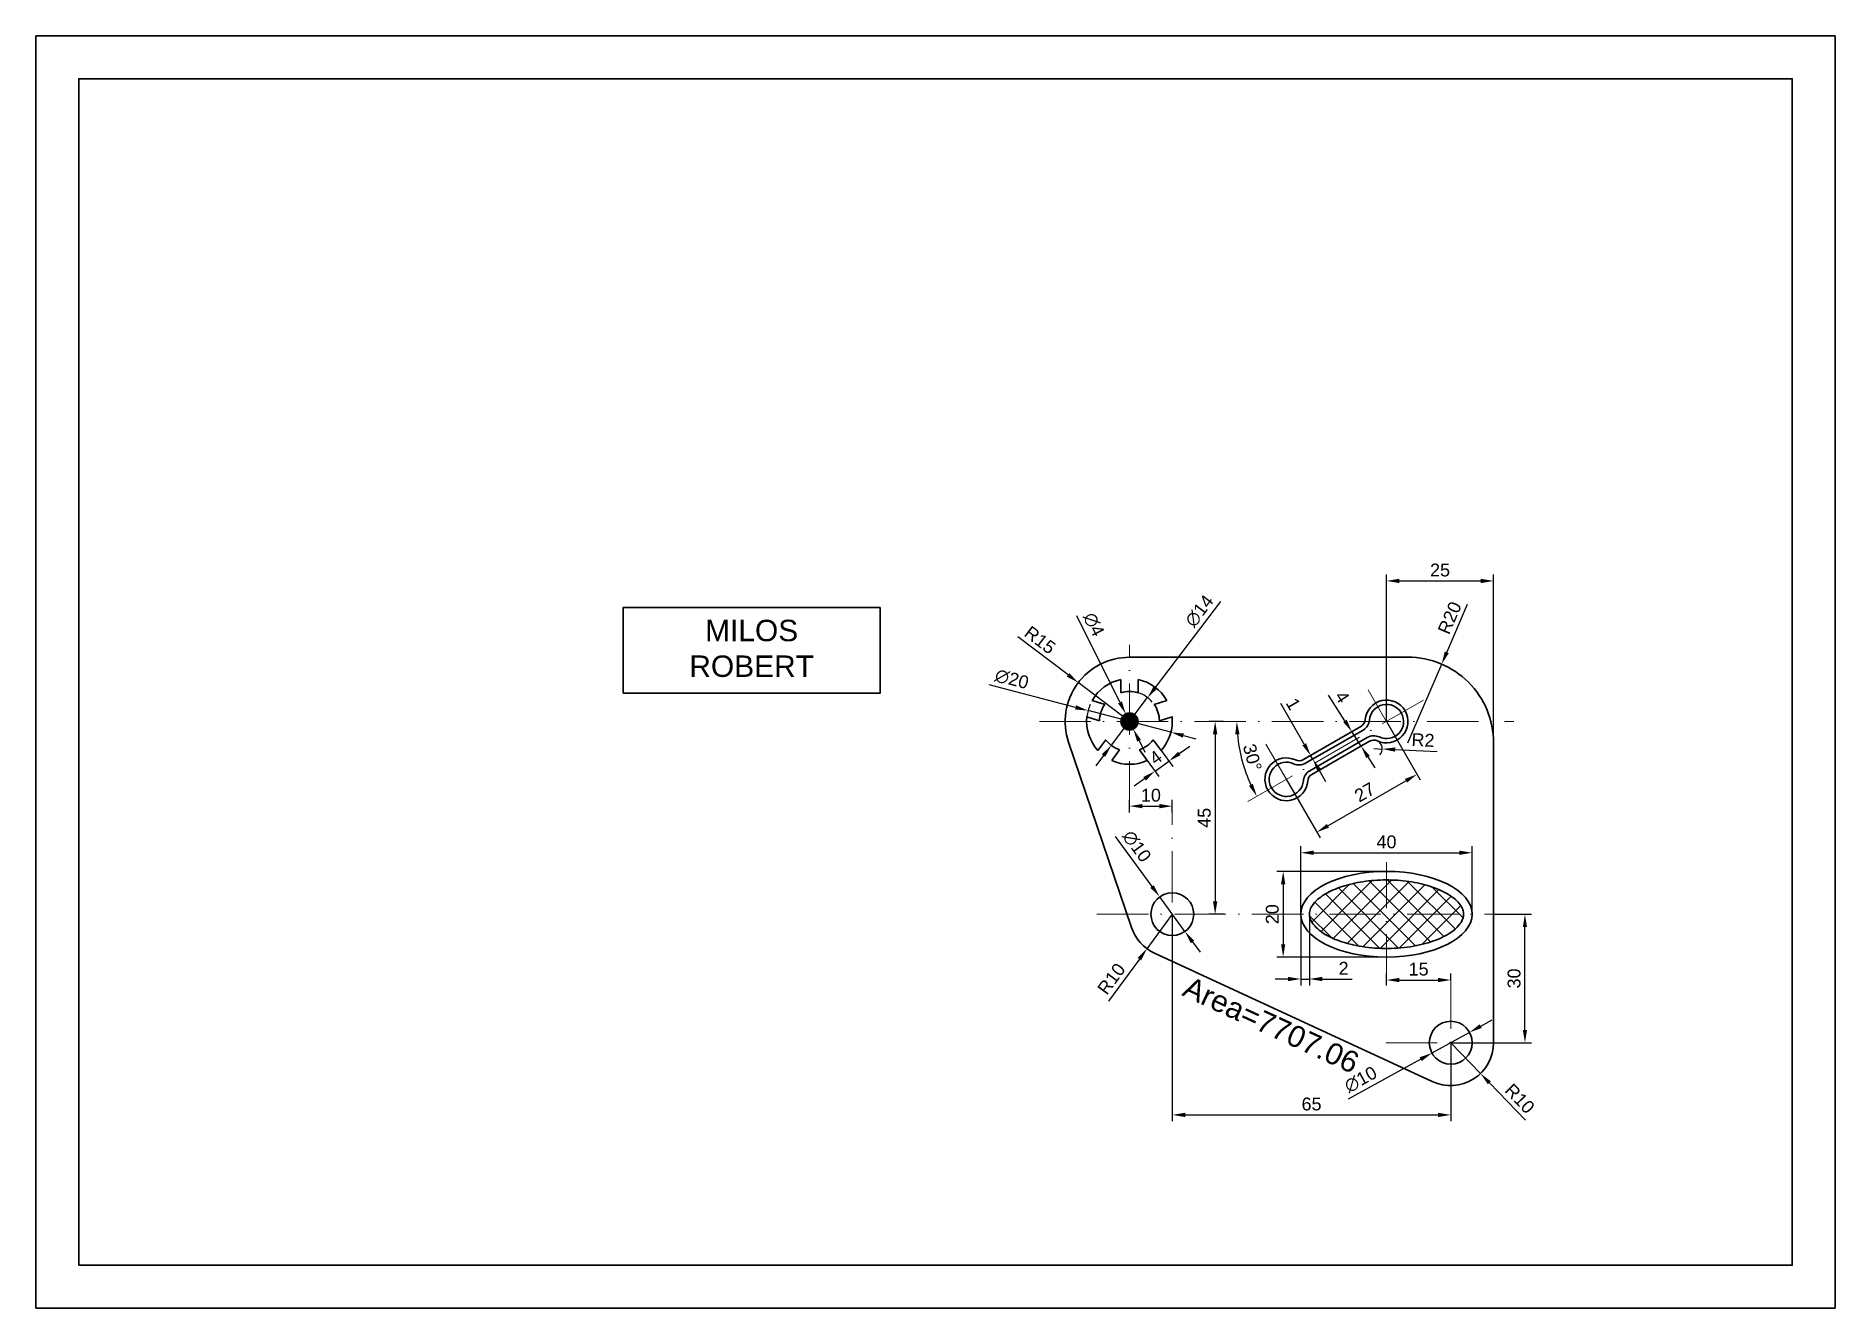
# Model space of a CAD drawing. Header units: millimetres. Extents: x 0 to 420, y 0 to 297.
import ezdxf

# ---------------------------------------------------------------- set-up
doc = ezdxf.new("R2010")
doc.units = ezdxf.units.MM
doc.header["$MEASUREMENT"] = 0
doc.header["$PDMODE"] = 2
doc.header["$PDSIZE"] = 1
doc.linetypes.add('ACAD_ISO10W100', pattern=[18, 12, -3, 0, -3])
doc.layers.get('0').update_dxf_attribs({"lineweight": 35})
for name, color, linetype, lineweight in [('axe', 7, 'ACAD_ISO10W100', 0), ('cote', 7, 'Continuous', 0), ('hasur', 7, 'Continuous', 0)]:
    doc.layers.add(name, color=color, linetype=linetype, lineweight=lineweight)
doc.styles.get("Standard").update_dxf_attribs({"font": 'Arial.ttf'})
doc.dimstyles.get("Standard").update_dxf_attribs({"dimtxt": 3, "dimasz": 3, "dimexe": 1.5, "dimexo": 0, "dimgap": 1, "dimtad": 1, "dimdsep": 46, "dimtxsty": 'Standard', "dimcen": 2, "dimazin": 2, "dimtfac": 1, "dimtmove": 0, "dimatfit": 1, "dimfxl": 1, "dimtolj": 1, "dimtzin": 0, "dimarcsym": 1})

# ---------------------------------------------------------------- blocks, each defined once
blk = doc.blocks.new('*U11')
for p, q in [((-2, -1.54), (-2, 1.54)), ((2, -1.54), (2, 1.54))]:
    blk.add_line(p, q)
blk = doc.blocks.new('*U12')
at = {"color": 0, "linetype": 'ByBlock', "lineweight": -2, "transparency": 16777216}
blk.add_blockref('*U11', (258.1, 231.27), dxfattribs=at)
for p, rotation in [((250.25, 225.56), 72), ((265.95, 225.56), 288), ((253.25, 216.34), 144), ((262.95, 216.34), 216)]:
    blk.add_blockref('*U11', p, dxfattribs=dict(at, rotation=rotation))
blk = doc.blocks.new('*D13')
at = {"layer": 'cote', "color": 0, "lineweight": -2, "transparency": 16777216}
for p, q in [((265.29, 91.95), (265.29, 43.59)), ((330.29, 61.95), (330.29, 43.59)), ((268.29, 45.09), (327.29, 45.09))]:
    blk.add_line(p, q, dxfattribs=at)
at = {"layer": 'cote', "color": 0, "transparency": 16777216}
for points in [[(268.29, 45.59), (268.29, 44.59), (265.29, 45.09)], [(327.29, 45.59), (327.29, 44.59), (330.29, 45.09)]]:
    blk.add_solid(points, dxfattribs=at)
at = {"layer": 'Defpoints', "color": 0, "transparency": 16777216}
for p in [(265.29, 91.95), (330.29, 61.95), (330.29, 45.09)]:
    blk.add_point(p, dxfattribs=at)
at = {"layer": 'cote', "color": 0, "transparency": 16777216, "insert": (297.79, 47.62), "char_height": 3, "attachment_point": 5}
blk.add_mtext('\\A1;65', dxfattribs=at)
blk = doc.blocks.new('*D14')
at = {"layer": 'cote', "color": 0, "lineweight": -2, "transparency": 16777216}
for p, q in [((340.29, 91.95), (349.11, 91.95)), ((347.61, 64.95), (347.61, 88.95)), ((330.29, 61.95), (349.11, 61.95))]:
    blk.add_line(p, q, dxfattribs=at)
at = {"layer": 'cote', "color": 0, "transparency": 16777216}
for points in [[(347.11, 88.95), (348.11, 88.95), (347.61, 91.95)], [(347.11, 64.95), (348.11, 64.95), (347.61, 61.95)]]:
    blk.add_solid(points, dxfattribs=at)
at = {"layer": 'Defpoints', "color": 0, "transparency": 16777216}
for p in [(340.29, 91.95), (347.61, 91.95), (330.29, 61.95)]:
    blk.add_point(p, dxfattribs=at)
at = {"layer": 'cote', "color": 0, "transparency": 16777216, "insert": (345.08, 76.95), "char_height": 3, "attachment_point": 5, "rotation": 90}
blk.add_mtext('\\A1;30', dxfattribs=at)
blk = doc.blocks.new('*D15')
at = {"layer": 'cote', "color": 0, "lineweight": -2, "transparency": 16777216}
for p, q in [((315.29, 75.28), (315.29, 78.08)), ((318.29, 76.58), (327.29, 76.58)), ((330.29, 76.58), (330.29, 78.08))]:
    blk.add_line(p, q, dxfattribs=at)
at = {"layer": 'cote', "color": 0, "transparency": 16777216}
for points in [[(318.29, 77.08), (318.29, 76.08), (315.29, 76.58)], [(327.29, 77.08), (327.29, 76.08), (330.29, 76.58)]]:
    blk.add_solid(points, dxfattribs=at)
at = {"layer": 'Defpoints', "color": 0, "transparency": 16777216}
for p in [(330.29, 76.58), (330.29, 76.58), (315.29, 75.28)]:
    blk.add_point(p, dxfattribs=at)
at = {"layer": 'cote', "color": 0, "transparency": 16777216, "insert": (322.79, 79.11), "char_height": 3, "attachment_point": 5}
blk.add_mtext('\\A1;15', dxfattribs=at)
blk = doc.blocks.new('*D16')
at = {"layer": 'cote', "color": 0, "lineweight": -2, "transparency": 16777216}
for p, q in [((295.29, 91.95), (295.29, 107.8)), ((298.29, 106.3), (332.29, 106.3)), ((335.29, 91.95), (335.29, 107.8))]:
    blk.add_line(p, q, dxfattribs=at)
at = {"layer": 'cote', "color": 0, "transparency": 16777216}
for points in [[(298.29, 106.8), (298.29, 105.8), (295.29, 106.3)], [(332.29, 106.8), (332.29, 105.8), (335.29, 106.3)]]:
    blk.add_solid(points, dxfattribs=at)
at = {"layer": 'Defpoints', "color": 0, "transparency": 16777216}
for p in [(335.29, 106.3), (295.29, 91.95), (335.29, 91.95)]:
    blk.add_point(p, dxfattribs=at)
at = {"layer": 'cote', "color": 0, "transparency": 16777216, "insert": (315.29, 108.83), "char_height": 3, "attachment_point": 5}
blk.add_mtext('\\A1;40', dxfattribs=at)
blk = doc.blocks.new('*D17')
at = {"layer": 'cote', "color": 0, "lineweight": -2, "transparency": 16777216}
for p, q in [((315.29, 101.95), (289.67, 101.95)), ((291.17, 98.95), (291.17, 84.95)), ((315.29, 81.95), (289.67, 81.95))]:
    blk.add_line(p, q, dxfattribs=at)
at = {"layer": 'cote', "color": 0, "transparency": 16777216}
for points in [[(290.67, 98.95), (291.67, 98.95), (291.17, 101.95)], [(290.67, 84.95), (291.67, 84.95), (291.17, 81.95)]]:
    blk.add_solid(points, dxfattribs=at)
at = {"layer": 'Defpoints', "color": 0, "transparency": 16777216}
for p in [(315.29, 101.95), (291.17, 81.95), (315.29, 81.95)]:
    blk.add_point(p, dxfattribs=at)
at = {"layer": 'cote', "color": 0, "transparency": 16777216, "insert": (288.64, 91.95), "char_height": 3, "attachment_point": 5, "rotation": 90}
blk.add_mtext('\\A1;20', dxfattribs=at)
blk = doc.blocks.new('*D18')
at = {"layer": 'cote', "color": 0, "lineweight": -2, "transparency": 16777216}
for p, q in [((295.29, 91.95), (295.29, 75.32)), ((297.29, 91.95), (297.29, 75.32)), ((292.29, 76.82), (289.29, 76.82)), ((295.29, 76.82), (297.29, 76.82)), ((300.29, 76.82), (307.27, 76.82))]:
    blk.add_line(p, q, dxfattribs=at)
at = {"layer": 'cote', "color": 0, "transparency": 16777216}
for points in [[(292.29, 77.32), (292.29, 76.32), (295.29, 76.82)], [(300.29, 77.32), (300.29, 76.32), (297.29, 76.82)]]:
    blk.add_solid(points, dxfattribs=at)
at = {"layer": 'Defpoints', "color": 0, "transparency": 16777216}
for p in [(295.29, 91.95), (297.29, 91.95), (297.29, 76.82)]:
    blk.add_point(p, dxfattribs=at)
at = {"layer": 'cote', "color": 0, "transparency": 16777216, "insert": (305.28, 79.32), "char_height": 3, "attachment_point": 5}
blk.add_mtext('\\A1;2', dxfattribs=at)
blk = doc.blocks.new('*D19')
at = {"layer": 'cote', "color": 0, "lineweight": -2, "transparency": 16777216}
for p, q in [((330.29, 61.95), (337.23, 54.75)), ((339.31, 52.59), (347.74, 43.83))]:
    blk.add_line(p, q, dxfattribs=at)
at = {"layer": 'cote', "color": 0, "transparency": 16777216}
blk.add_solid([(339.67, 52.93), (338.95, 52.24), (337.23, 54.75)], dxfattribs=at)
at = {"layer": 'Defpoints', "color": 0, "transparency": 16777216}
for p in [(330.29, 61.95), (337.23, 54.75)]:
    blk.add_point(p, dxfattribs=at)
at = {"layer": 'cote', "color": 0, "transparency": 16777216, "insert": (346.39, 48.89), "char_height": 3, "attachment_point": 5, "rotation": 313.9343}
blk.add_mtext('\\A1;R10', dxfattribs=at)
blk = doc.blocks.new('*D20')
at = {"layer": 'cote', "color": 0, "lineweight": -2, "transparency": 16777216}
for p, q in [((337.29, 65.81), (339.92, 67.26)), ((334.67, 64.36), (325.91, 59.54)), ((323.28, 58.09), (306.35, 48.75))]:
    blk.add_line(p, q, dxfattribs=at)
at = {"layer": 'cote', "color": 0, "transparency": 16777216}
for points in [[(337.05, 66.25), (337.53, 65.37), (334.67, 64.36)], [(323.04, 58.53), (323.52, 57.65), (325.91, 59.54)]]:
    blk.add_solid(points, dxfattribs=at)
at = {"layer": 'Defpoints', "color": 0, "transparency": 16777216}
for p in [(334.67, 64.36), (325.91, 59.54)]:
    blk.add_point(p, dxfattribs=at)
at = {"layer": 'cote', "color": 0, "transparency": 16777216, "insert": (309.27, 53.35), "char_height": 3, "attachment_point": 5, "rotation": 28.8618}
blk.add_mtext('\\A1;∅10', dxfattribs=at)
blk = doc.blocks.new('*D21')
at = {"layer": 'cote', "color": 0, "lineweight": -2, "transparency": 16777216}
for p, q in [((260.58, 98.42), (252.06, 110.12)), ((268.23, 87.91), (262.34, 95.99)), ((270, 85.48), (271.76, 83.06))]:
    blk.add_line(p, q, dxfattribs=at)
at = {"layer": 'cote', "color": 0, "transparency": 16777216}
for points in [[(260.98, 98.71), (260.17, 98.12), (262.34, 95.99)], [(270.4, 85.78), (269.59, 85.19), (268.23, 87.91)]]:
    blk.add_solid(points, dxfattribs=at)
at = {"layer": 'Defpoints', "color": 0, "transparency": 16777216}
for p in [(262.34, 95.99), (268.23, 87.91)]:
    blk.add_point(p, dxfattribs=at)
at = {"layer": 'cote', "color": 0, "transparency": 16777216, "insert": (256.99, 107.8), "char_height": 3, "attachment_point": 5, "rotation": 306.0512}
blk.add_mtext('\\A1;∅10', dxfattribs=at)
blk = doc.blocks.new('*D22')
at = {"layer": 'cote', "color": 0, "lineweight": -2, "transparency": 16777216}
for p, q in [((265.29, 91.95), (259.37, 83.89)), ((257.6, 81.47), (250.4, 71.67))]:
    blk.add_line(p, q, dxfattribs=at)
at = {"layer": 'cote', "color": 0, "transparency": 16777216}
blk.add_solid([(257.19, 81.76), (258, 81.17), (259.37, 83.89)], dxfattribs=at)
at = {"layer": 'Defpoints', "color": 0, "transparency": 16777216}
for p in [(265.29, 91.95), (259.37, 83.89)]:
    blk.add_point(p, dxfattribs=at)
at = {"layer": 'cote', "color": 0, "transparency": 16777216, "insert": (251.07, 76.86), "char_height": 3, "attachment_point": 5, "rotation": 53.7271}
blk.add_mtext('\\A1;R10', dxfattribs=at)
blk = doc.blocks.new('*D23')
at = {"layer": 'cote', "color": 0, "lineweight": -2, "transparency": 16777216}
for p, q in [((255.29, 115.72), (255.29, 118.68)), ((265.29, 115.72), (265.29, 118.68)), ((258.29, 117.18), (262.29, 117.18))]:
    blk.add_line(p, q, dxfattribs=at)
at = {"layer": 'cote', "color": 0, "transparency": 16777216}
for points in [[(258.29, 117.68), (258.29, 116.68), (255.29, 117.18)], [(262.29, 117.68), (262.29, 116.68), (265.29, 117.18)]]:
    blk.add_solid(points, dxfattribs=at)
at = {"layer": 'Defpoints', "color": 0, "transparency": 16777216}
for p in [(255.29, 115.72), (265.29, 117.18), (265.29, 115.72)]:
    blk.add_point(p, dxfattribs=at)
at = {"layer": 'cote', "color": 0, "transparency": 16777216, "insert": (260.29, 119.72), "char_height": 3, "attachment_point": 5}
blk.add_mtext('\\A1;10', dxfattribs=at)
blk = doc.blocks.new('*D24')
at = {"layer": 'cote', "color": 0, "lineweight": -2, "transparency": 16777216}
for p, q in [((266.92, 129.45), (269.34, 131.21)), ((259.43, 127.85), (262.13, 124.12)), ((261.25, 125.34), (264.49, 127.69)), ((262.66, 130.2), (265.37, 126.47)), ((258.82, 123.57), (256.4, 121.81))]:
    blk.add_line(p, q, dxfattribs=at)
at = {"layer": 'cote', "color": 0, "transparency": 16777216}
for points in [[(266.62, 129.86), (267.21, 129.05), (264.49, 127.69)], [(258.53, 123.98), (259.12, 123.17), (261.25, 125.34)]]:
    blk.add_solid(points, dxfattribs=at)
at = {"layer": 'Defpoints', "color": 0, "transparency": 16777216}
for p in [(259.43, 127.85), (262.66, 130.2), (264.49, 127.69)]:
    blk.add_point(p, dxfattribs=at)
at = {"layer": 'cote', "color": 0, "transparency": 16777216, "insert": (261.4, 128.53), "char_height": 3, "attachment_point": 5, "rotation": 36}
blk.add_mtext('\\A1;4', dxfattribs=at)
blk = doc.blocks.new('*D25')
at = {"layer": 'cote', "color": 0, "lineweight": -2, "transparency": 16777216}
for p, q in [((261.34, 144.91), (276.6, 164.95)), ((251.05, 131.38), (259.53, 142.52)), ((249.23, 128.99), (247.41, 126.6))]:
    blk.add_line(p, q, dxfattribs=at)
blk.add_arc((255.29, 136.95), 7, 40.4542, 73.3985, dxfattribs=at)
at = {"layer": 'cote', "color": 0, "transparency": 16777216}
for points in [[(260.94, 145.21), (261.74, 144.6), (259.53, 142.52)], [(248.83, 129.29), (249.63, 128.69), (251.05, 131.38)]]:
    blk.add_solid(points, dxfattribs=at)
at = {"layer": 'Defpoints', "color": 0, "transparency": 16777216}
for p in [(259.53, 142.52), (251.05, 131.38)]:
    blk.add_point(p, dxfattribs=at)
at = {"layer": 'cote', "color": 0, "transparency": 16777216, "insert": (271.62, 162.74), "char_height": 3, "attachment_point": 5, "rotation": 52.7318}
blk.add_mtext('\\A1;∅14', dxfattribs=at)
blk = doc.blocks.new('*D27')
at = {"layer": 'cote', "color": 0, "lineweight": -2, "transparency": 16777216}
for p, q in [((242.71, 140.24), (222.54, 145.52)), ((264.96, 134.42), (245.61, 139.48)), ((267.86, 133.66), (270.77, 132.9))]:
    blk.add_line(p, q, dxfattribs=at)
blk.add_arc((255.29, 136.95), 10, 156.7461, 173.537, dxfattribs=at)
at = {"layer": 'cote', "color": 0, "transparency": 16777216}
for points in [[(242.84, 140.72), (242.58, 139.76), (245.61, 139.48)], [(267.99, 134.14), (267.74, 133.18), (264.96, 134.42)]]:
    blk.add_solid(points, dxfattribs=at)
at = {"layer": 'Defpoints', "color": 0, "transparency": 16777216}
for p in [(245.61, 139.48), (264.96, 134.42)]:
    blk.add_point(p, dxfattribs=at)
at = {"layer": 'cote', "color": 0, "transparency": 16777216, "insert": (227.82, 146.84), "char_height": 3, "attachment_point": 5, "rotation": 345.3405}
blk.add_mtext('\\A1;∅20', dxfattribs=at)
blk = doc.blocks.new('*D28')
at = {"layer": 'cote', "color": 0, "lineweight": -2, "transparency": 16777216}
for p, q in [((240.95, 147.83), (229.22, 156.72)), ((255.29, 136.95), (243.34, 146.01))]:
    blk.add_line(p, q, dxfattribs=at)
at = {"layer": 'cote', "color": 0, "transparency": 16777216}
blk.add_solid([(241.25, 148.23), (240.64, 147.43), (243.34, 146.01)], dxfattribs=at)
at = {"layer": 'Defpoints', "color": 0, "transparency": 16777216}
for p in [(243.34, 146.01), (255.29, 136.95)]:
    blk.add_point(p, dxfattribs=at)
at = {"layer": 'cote', "color": 0, "transparency": 16777216, "insert": (234.41, 155.96), "char_height": 3, "attachment_point": 5, "rotation": 322.8178}
blk.add_mtext('\\A1;R15', dxfattribs=at)
blk = doc.blocks.new('*D29')
at = {"layer": 'cote', "color": 0, "lineweight": -2, "transparency": 16777216}
for p, q in [((277.25, 136.95), (273.79, 136.95)), ((275.29, 133.95), (275.29, 94.95)), ((277.4, 91.95), (273.79, 91.95))]:
    blk.add_line(p, q, dxfattribs=at)
at = {"layer": 'cote', "color": 0, "transparency": 16777216}
for points in [[(274.79, 133.95), (275.79, 133.95), (275.29, 136.95)], [(274.79, 94.95), (275.79, 94.95), (275.29, 91.95)]]:
    blk.add_solid(points, dxfattribs=at)
at = {"layer": 'Defpoints', "color": 0, "transparency": 16777216}
for p in [(277.25, 136.95), (275.29, 91.95), (277.4, 91.95)]:
    blk.add_point(p, dxfattribs=at)
at = {"layer": 'cote', "color": 0, "transparency": 16777216, "insert": (272.76, 114.45), "char_height": 3, "attachment_point": 5, "rotation": 90}
blk.add_mtext('\\A1;45', dxfattribs=at)
blk = doc.blocks.new('*D30')
at = {"layer": 'cote', "color": 0, "lineweight": -2, "transparency": 16777216}
for p, q in [((253.06, 141.42), (242.99, 161.65)), ((256.18, 135.16), (254.4, 138.74)), ((257.52, 132.47), (258.85, 129.79))]:
    blk.add_line(p, q, dxfattribs=at)
at = {"layer": 'cote', "color": 0, "transparency": 16777216}
for points in [[(253.51, 141.65), (252.61, 141.2), (254.4, 138.74)], [(257.96, 132.7), (257.07, 132.25), (256.18, 135.16)]]:
    blk.add_solid(points, dxfattribs=at)
at = {"layer": 'Defpoints', "color": 0, "transparency": 16777216}
for p in [(254.4, 138.74), (256.18, 135.16)]:
    blk.add_point(p, dxfattribs=at)
at = {"layer": 'cote', "color": 0, "transparency": 16777216, "insert": (246.94, 159.59), "char_height": 3, "attachment_point": 5, "rotation": 296.4729}
blk.add_mtext('\\A1;∅4', dxfattribs=at)
blk = doc.blocks.new('*D31')
at = {"layer": 'cote', "color": 0, "lineweight": -2, "transparency": 16777216}
blk.add_arc((315.29, 136.95), 34.94, 184.9205, 205.0795, dxfattribs=at)
at = {"layer": 'cote', "color": 0, "transparency": 16777216}
for points in [[(279.97, 133.93), (280.97, 133.97), (280.34, 136.95)], [(284.08, 122.37), (283.19, 121.91), (285.02, 119.48)]]:
    blk.add_solid(points, dxfattribs=at)
at = {"layer": 'Defpoints', "color": 0, "transparency": 16777216}
for p in [(323.91, 141.93), (234.25, 136.95), (345.02, 136.95), (280.87, 130.88), (282.93, 118.27)]:
    blk.add_point(p, dxfattribs=at)
at = {"layer": 'cote', "color": 0, "transparency": 16777216, "insert": (283.98, 128.56), "char_height": 3, "attachment_point": 5, "rotation": 285}
blk.add_mtext('\\A1;30°', dxfattribs=at)
blk = doc.blocks.new('*D32')
at = {"layer": 'cote', "color": 0, "lineweight": -2, "transparency": 16777216}
for p, q in [((315.29, 136.95), (323.17, 123.3)), ((291.9, 123.45), (299.78, 109.8)), ((301.63, 112.6), (319.82, 123.1))]:
    blk.add_line(p, q, dxfattribs=at)
at = {"layer": 'cote', "color": 0, "transparency": 16777216}
for points in [[(319.57, 123.53), (320.07, 122.67), (322.42, 124.6)], [(301.38, 113.03), (301.88, 112.17), (299.03, 111.1)]]:
    blk.add_solid(points, dxfattribs=at)
at = {"layer": 'Defpoints', "color": 0, "transparency": 16777216}
for p in [(315.29, 136.95), (291.9, 123.45), (322.42, 124.6)]:
    blk.add_point(p, dxfattribs=at)
at = {"layer": 'cote', "color": 0, "transparency": 16777216, "insert": (310.19, 120.44), "char_height": 3, "attachment_point": 5, "rotation": 30}
blk.add_mtext('\\A1;27', dxfattribs=at)
blk = doc.blocks.new('*D35')
at = {"layer": 'cote', "color": 0, "lineweight": -2, "transparency": 16777216}
for p, q in [((305.58, 137.1), (301.77, 143.06)), ((307.4, 134.7), (305.93, 133.77)), ((309.35, 131.2), (307.19, 134.57)), ((309.55, 131.33), (308.09, 130.39)), ((310.97, 128.67), (312.59, 126.15))]:
    blk.add_line(p, q, dxfattribs=at)
at = {"layer": 'cote', "color": 0, "transparency": 16777216}
for points in [[(306, 137.37), (305.16, 136.83), (307.19, 134.57)], [(311.39, 128.94), (310.55, 128.4), (309.35, 131.2)]]:
    blk.add_solid(points, dxfattribs=at)
at = {"layer": 'Defpoints', "color": 0, "transparency": 16777216}
for p in [(307.4, 134.7), (309.35, 131.2), (309.55, 131.33)]:
    blk.add_point(p, dxfattribs=at)
at = {"layer": 'cote', "color": 0, "transparency": 16777216, "insert": (304.97, 142.69), "char_height": 3, "attachment_point": 5, "rotation": 302.6014}
blk.add_mtext('\\A1;4', dxfattribs=at)
blk = doc.blocks.new('*D37')
at = {"layer": 'cote', "color": 0, "lineweight": -2, "transparency": 16777216}
for p, q in [((296.07, 131.63), (290.59, 141.13)), ((297.78, 129.15), (296.27, 128.28)), ((298.28, 128.28), (296.77, 127.42)), ((298.07, 128.17), (297.57, 129.03)), ((299.57, 125.57), (301.07, 122.97))]:
    blk.add_line(p, q, dxfattribs=at)
at = {"layer": 'cote', "color": 0, "transparency": 16777216}
for points in [[(296.51, 131.88), (295.64, 131.38), (297.57, 129.03)], [(300.01, 125.82), (299.14, 125.32), (298.07, 128.17)]]:
    blk.add_solid(points, dxfattribs=at)
at = {"layer": 'Defpoints', "color": 0, "transparency": 16777216}
for p in [(297.78, 129.15), (298.07, 128.17), (298.28, 128.28)]:
    blk.add_point(p, dxfattribs=at)
at = {"layer": 'cote', "color": 0, "transparency": 16777216, "insert": (293.54, 141.04), "char_height": 3, "attachment_point": 5, "rotation": 300}
blk.add_mtext('\\A1;1', dxfattribs=at)
blk = doc.blocks.new('*D38')
at = {"layer": 'cote', "color": 0, "lineweight": -2, "transparency": 16777216}
for p, q in [((312.31, 130.61), (314.31, 130.52)), ((317.31, 130.39), (327.1, 129.96))]:
    blk.add_line(p, q, dxfattribs=at)
blk.add_arc((312.31, 130.61), 2, 314.4893, 64.8499, dxfattribs=at)
at = {"layer": 'cote', "color": 0, "transparency": 16777216}
blk.add_solid([(317.33, 130.89), (317.29, 129.89), (314.31, 130.52)], dxfattribs=at)
at = {"layer": 'Defpoints', "color": 0, "transparency": 16777216}
for p in [(312.31, 130.61), (314.31, 130.52)]:
    blk.add_point(p, dxfattribs=at)
at = {"layer": 'cote', "color": 0, "transparency": 16777216, "insert": (323.82, 132.61), "char_height": 3, "attachment_point": 5, "rotation": 357.4611}
blk.add_mtext('\\A1;R2', dxfattribs=at)
blk = doc.blocks.new('*D39')
at = {"layer": 'cote', "color": 0, "lineweight": -2, "transparency": 16777216}
for p, q in [((329.35, 153.09), (334.17, 164.35)), ((320.29, 131.95), (328.17, 150.33))]:
    blk.add_line(p, q, dxfattribs=at)
at = {"layer": 'cote', "color": 0, "transparency": 16777216}
blk.add_solid([(328.89, 153.29), (329.81, 152.89), (328.17, 150.33)], dxfattribs=at)
at = {"layer": 'Defpoints', "color": 0, "transparency": 16777216}
for p in [(328.17, 150.33), (320.29, 131.95)]:
    blk.add_point(p, dxfattribs=at)
at = {"layer": 'cote', "color": 0, "transparency": 16777216, "insert": (330.04, 161.14), "char_height": 3, "attachment_point": 5, "rotation": 66.8023}
blk.add_mtext('\\A1;R20', dxfattribs=at)
blk = doc.blocks.new('*D40')
at = {"layer": 'cote', "color": 0, "lineweight": -2, "transparency": 16777216}
for p, q in [((315.29, 136.95), (315.29, 171.26)), ((318.29, 169.76), (337.29, 169.76)), ((340.29, 131.95), (340.29, 171.26))]:
    blk.add_line(p, q, dxfattribs=at)
at = {"layer": 'cote', "color": 0, "transparency": 16777216}
for points in [[(318.29, 170.26), (318.29, 169.26), (315.29, 169.76)], [(337.29, 170.26), (337.29, 169.26), (340.29, 169.76)]]:
    blk.add_solid(points, dxfattribs=at)
at = {"layer": 'Defpoints', "color": 0, "transparency": 16777216}
for p in [(340.29, 169.76), (315.29, 136.95), (340.29, 131.95)]:
    blk.add_point(p, dxfattribs=at)
at = {"layer": 'cote', "color": 0, "transparency": 16777216, "insert": (327.79, 172.29), "char_height": 3, "attachment_point": 5}
blk.add_mtext('\\A1;25', dxfattribs=at)

msp = doc.modelspace()

# ---------------------------------------------------------------- hatches: boundary and pattern name
at = {"layer": 'hasur'}
h = msp.add_hatch(dxfattribs=at)
h.set_pattern_fill('ANSI37', color=256, scale=25)
edge = h.paths.add_edge_path()
edge.add_spline(control_points=[(333.287, 91.949), (333.287, 92.29), (333.231, 92.633), (332.981, 93.358), (332.785, 93.741), (332.221, 94.535), (331.852, 94.946), (330.935, 95.762), (330.387, 96.166), (328.701, 97.203), (327.414, 97.801), (324.503, 98.801), (322.88, 99.203), (319.452, 99.762), (317.647, 99.919), (315.651, 99.948), (315.469, 99.949), (315.287, 99.949)], knot_values=[0, 0, 0, 0, 0.1706512, 0.1706512, 0.3413024, 0.3413024, 0.5119536, 0.5119536, 0.6826048, 0.6826048, 0.9690854, 0.9690854, 1.255566, 1.255566, 1.5420465, 1.5420465, 1.5707965, 1.5707965, 1.5707965, 1.5707965], degree=3, periodic=0)
edge.add_line((315.287, 99.949), (315.287, 91.949))
edge.add_line((315.287, 91.949), (333.287, 91.949))
edge = h.paths.add_edge_path()
edge.add_line((315.287, 91.949), (315.287, 99.949))
edge.add_spline(control_points=[(315.287, 99.949), (313.655, 99.949), (312.023, 99.843), (308.703, 99.405), (307.031, 99.05), (303.992, 98.13), (302.626, 97.566), (300.333, 96.311), (299.409, 95.62), (298.289, 94.47), (297.953, 94.011), (297.492, 93.141), (297.364, 92.733), (297.295, 92.209), (297.287, 92.079), (297.286, 91.949)], knot_values=[1.5707965, 1.5707965, 1.5707965, 1.5707965, 1.8285271, 1.8285271, 2.1150077, 2.1150077, 2.4014883, 2.4014883, 2.6879689, 2.6879689, 2.8822568, 2.8822568, 3.0765447, 3.0765447, 3.1415699, 3.1415699, 3.1415699, 3.1415699], degree=3, periodic=0)
edge.add_line((297.286, 91.949), (315.287, 91.949))
edge = h.paths.add_edge_path()
edge.add_spline(control_points=[(297.286, 91.949), (297.286, 91.69), (297.32, 91.432), (297.494, 90.76), (297.685, 90.333), (298.287, 89.435), (298.699, 88.966), (299.757, 88.038), (300.402, 87.579), (301.898, 86.712), (302.749, 86.305), (305.231, 85.333), (307.007, 84.841), (310.81, 84.161), (312.835, 83.974), (315.008, 83.95), (315.148, 83.949), (315.287, 83.949)], knot_values=[3.1415699, 3.1415699, 3.1415699, 3.1415699, 3.2708326, 3.2708326, 3.4651205, 3.4651205, 3.6594084, 3.6594084, 3.8536963, 3.8536963, 4.0479842, 4.0479842, 4.3691906, 4.3691906, 4.690397, 4.690397, 4.7123892, 4.7123892, 4.7123892, 4.7123892], degree=3, periodic=0)
edge.add_line((315.287, 83.949), (315.287, 91.949))
edge.add_line((315.287, 91.949), (297.286, 91.949))
edge = h.paths.add_edge_path()
edge.add_spline(control_points=[(315.287, 83.949), (317.182, 83.949), (319.077, 84.092), (322.811, 84.668), (324.634, 85.122), (327.849, 86.27), (329.238, 86.966), (331.068, 88.223), (331.67, 88.757), (332.576, 89.801), (332.88, 90.308), (333.218, 91.188), (333.287, 91.569), (333.287, 91.949)], knot_values=[4.7123892, 4.7123892, 4.7123892, 4.7123892, 5.0116034, 5.0116034, 5.3328098, 5.3328098, 5.6540161, 5.6540161, 5.8737337, 5.8737337, 6.0934512, 6.0934512, 6.2831853, 6.2831853, 6.2831853, 6.2831853], degree=3, periodic=0)
edge.add_line((333.287, 91.949), (315.287, 91.949))
edge.add_line((315.287, 91.949), (315.287, 83.949))

# ---------------------------------------------------------------- linework, layer by layer
for points in [[(0, 0), (420, 0), (420, 297), (0, 297)], [(10, 10), (410, 10), (410, 287), (10, 287)], [(137.075, 143.523), (197.075, 143.523), (197.075, 163.523), (137.075, 163.523)]]:
    msp.add_lwpolyline(points, close=True)
for points in [[(261.097, 82.869), (325.973, 52.927, 0.5517924), (340.287, 61.949), (340.287, 131.949, 0.4142136), (320.287, 151.949), (255.287, 151.949, 0.5136942), (241.084, 132.126), (255.769, 88.883, 0.2096958)], [(294.029, 127.975, 3.1861407), (296.886, 123.026, -0.2453927), (297.879, 124.589), (311.312, 132.345, -0.2453927), (313.162, 132.423, 3.1861407), (310.305, 137.372, -0.2453927), (309.312, 135.809), (295.879, 128.053, -0.2453927)], [(293.604, 127.07, 3.1861407), (295.89, 123.111, -0.2453927), (297.379, 125.455), (310.812, 133.211, -0.2453927), (313.587, 133.328, 3.1861407), (311.301, 137.287, -0.2453927), (309.812, 134.943), (296.379, 127.187, -0.2453927)]]:
    msp.add_lwpolyline(points, format="xyb", close=True)
at = {"const_width": 2}
msp.add_lwpolyline([(254.287, 136.949, 1), (256.287, 136.949, 1)], format="xyb", close=True, dxfattribs=at)
for centre, radius in [((255.287, 136.949), 2), ((265.287, 91.949), 5), ((330.287, 61.949), 5)]:
    msp.add_circle(centre, radius)
for radius, start, end in [(10, 101.53696, 150.46304), (7, 73.39845, 106.60155), (10, 29.53696, 78.46304), (7, 145.39845, 178.60155), (7, 1.39845, 34.60155), (10, 173.53696, 222.46304), (10, 317.53696, 6.46304), (7, 217.39845, 250.60155), (7, 289.39845, 322.60155), (10, 245.53696, 294.46304)]:
    msp.add_arc((255.287, 136.949), radius, start, end)
msp.add_ellipse((315.287, 91.949), major_axis=(20, 0), ratio=0.5)
msp.add_open_spline([(333.287, 91.949), (333.287, 92.29), (333.231, 92.633), (332.981, 93.358), (332.785, 93.741), (332.221, 94.535), (331.852, 94.946), (330.935, 95.762), (330.387, 96.166), (328.701, 97.203), (327.414, 97.801), (324.503, 98.801), (322.88, 99.203), (319.452, 99.762), (317.647, 99.919), (314.02, 99.971), (312.198, 99.866), (308.703, 99.405), (307.031, 99.05), (303.992, 98.13), (302.626, 97.566), (300.333, 96.311), (299.409, 95.62), (298.289, 94.47), (297.953, 94.011), (297.492, 93.141), (297.364, 92.733), (297.261, 91.948), (297.285, 91.567), (297.494, 90.76), (297.685, 90.333), (298.287, 89.435), (298.699, 88.966), (299.757, 88.038), (300.402, 87.579), (301.898, 86.712), (302.749, 86.305), (305.231, 85.333), (307.007, 84.841), (310.81, 84.161), (312.835, 83.974), (316.903, 83.929), (318.944, 84.072), (322.811, 84.668), (324.634, 85.122), (327.849, 86.27), (329.238, 86.966), (331.068, 88.223), (331.67, 88.757), (332.576, 89.801), (332.88, 90.308), (333.218, 91.188), (333.287, 91.569), (333.287, 91.949)], degree=3, knots=[0, 0, 0, 0, 0.1706512, 0.1706512, 0.3413024, 0.3413024, 0.5119536, 0.5119536, 0.6826048, 0.6826048, 0.9690854, 0.9690854, 1.255566, 1.255566, 1.5420465, 1.5420465, 1.8285271, 1.8285271, 2.1150077, 2.1150077, 2.4014883, 2.4014883, 2.6879689, 2.6879689, 2.8822568, 2.8822568, 3.0765447, 3.0765447, 3.2708326, 3.2708326, 3.4651205, 3.4651205, 3.6594084, 3.6594084, 3.8536963, 3.8536963, 4.0479842, 4.0479842, 4.3691906, 4.3691906, 4.690397, 4.690397, 5.0116034, 5.0116034, 5.3328098, 5.3328098, 5.6540161, 5.6540161, 5.8737337, 5.8737337, 6.0934512, 6.0934512, 6.2831853, 6.2831853, 6.2831853, 6.2831853])
at = {"layer": 'axe'}
for p, q in [((255.287, 115.717), (255.287, 154.856)), ((311.035, 144.313), (319.83, 129.08)), ((282.932, 118.269), (323.91, 141.927)), ((234.25, 136.949), (345.018, 136.949)), ((287.157, 131.671), (296.182, 116.039)), ((265.287, 76.578), (265.287, 117.184)), ((315.287, 75.278), (315.287, 104.113)), ((247.689, 91.949), (345.018, 91.949)), ((330.287, 47.11), (330.287, 76.578)), ((315.104, 61.949), (345.018, 61.949))]:
    msp.add_line(p, q, dxfattribs=at)

# ---------------------------------------------------------------- block references
msp.add_blockref('*U12', (-2.809, -86.065))

# ---------------------------------------------------------------- texts
msp.add_text('Area=7707.06', height=5, rotation=335.22561).set_placement((267.321, 73.089))
at = {"insert": (137.075, 165.692), "char_height": 3, "attachment_point": 1}
msp.add_mtext_dynamic_manual_height_columns('\\pxqc;\\P{\\H1.66667x;MILOS\\PROBERT}', width=60, gutter_width=25, heights=[0], dxfattribs=at)

# ---------------------------------------------------------------- dimensions: what is measured, and where the dimension line sits
at = {"layer": 'cote'}
for base, p1, p2, picture, middle in [((340.287, 169.76), (315.287, 136.949), (340.287, 131.949), '*D40', (327.787, 172.292)), ((265.287, 117.184), (255.287, 115.717), (265.287, 115.717), '*D23', (260.287, 119.716)), ((335.287, 106.299), (295.287, 91.949), (335.287, 91.949), '*D16', (315.287, 108.831)), ((330.287, 45.089), (265.287, 91.949), (330.287, 61.949), '*D13', (297.787, 47.62)), ((297.286, 76.816), (295.287, 91.949), (297.286, 91.949), '*D18', (305.28, 79.322)), ((330.287, 76.578), (315.287, 75.278), (330.287, 76.578), '*D15', (322.787, 79.11))]:
    dim = msp.add_linear_dim(base=base, p1=p1, p2=p2, dimstyle='Standard', dxfattribs=at)
    dim.commit()
    dim.dimension.update_dxf_attribs({"geometry": picture, "text_midpoint": middle})
for p1, p2, picture, middle in [((251.048, 131.378), (259.526, 142.52), '*D25', (273.704, 161.153)), ((256.179, 135.159), (254.395, 138.739), '*D30', (244.595, 158.42)), ((264.961, 134.418), (245.613, 139.48), '*D27', (227.156, 144.308)), ((268.23, 87.906), (262.344, 95.991), '*D21', (254.872, 106.257)), ((334.666, 64.362), (325.908, 59.535), '*D20', (310.53, 51.06))]:
    dim = msp.add_diameter_dim_2p(p1=p1, p2=p2, dimstyle='Standard', dxfattribs=at)
    dim.commit()
    dim.dimension.update_dxf_attribs({"geometry": picture, "text_midpoint": middle, "dimtype": 163})
for center, mpoint, picture, middle in [((320.287, 131.949), (328.165, 150.332), '*D39', (332.371, 160.146)), ((255.287, 136.949), (243.336, 146.014), '*D28', (232.881, 153.945)), ((265.287, 91.949), (259.371, 83.887), '*D22', (253.112, 75.358)), ((330.287, 61.949), (337.225, 54.748), '*D19', (344.565, 47.129))]:
    dim = msp.add_radius_dim(center=center, mpoint=mpoint, dimstyle='Standard', dxfattribs=at)
    dim.commit()
    dim.dimension.update_dxf_attribs({"geometry": picture, "text_midpoint": middle, "dimtype": 164})
for base, p1, p2, angle, picture, middle in [((298.074, 128.166), (297.78, 129.151), (298.28, 128.285), 300, '*D37', (291.366, 139.784)), ((309.3523, 131.2005), (307.3963, 134.7026), (309.5537, 131.3293), 302.60143, '*D35', (302.8643, 141.3449)), ((322.416, 124.601), (291.904, 123.449), (315.287, 136.949), 30, '*D32', (311.441, 118.265)), ((264.488, 127.687), (259.428, 127.847), (262.664, 130.198), 36, '*D24', (262.87, 126.512))]:
    dim = msp.add_linear_dim(base=base, p1=p1, p2=p2, angle=angle, dimstyle='Standard', dxfattribs=at)
    dim.commit()
    dim.dimension.update_dxf_attribs({"geometry": picture, "text_midpoint": middle, "dimtype": 161})
dim = msp.add_angular_dim_2l(base=(280.874, 130.881), line1=((234.25, 136.949), (345.018, 136.949)), line2=((282.932, 118.269), (323.91, 141.927)), dimstyle='Standard', dxfattribs=at)
dim.commit()
dim.dimension.update_dxf_attribs({"geometry": '*D31', "text_midpoint": (283.98, 128.56)})
for base, p1, p2, picture, middle in [((275.285, 91.949), (277.249, 136.949), (277.4, 91.949), '*D29', (272.76, 114.449)), ((291.173, 81.949), (315.287, 101.949), (315.287, 81.949), '*D17', (288.642, 91.949)), ((347.608, 91.949), (330.287, 61.949), (340.287, 91.949), '*D14', (345.076, 76.949))]:
    dim = msp.add_linear_dim(base=base, p1=p1, p2=p2, angle=90, dimstyle='Standard', dxfattribs=at)
    dim.commit()
    dim.dimension.update_dxf_attribs({"geometry": picture, "text_midpoint": middle})
dim = msp.add_radius_dim(center=(312.312, 130.613), mpoint=(314.31, 130.524), dimstyle='Standard', dxfattribs=at)
dim.commit()
dim.dimension.update_dxf_attribs({"geometry": '*D38', "text_midpoint": (323.815, 132.611)})

doc.saveas('drawing.dxf')
